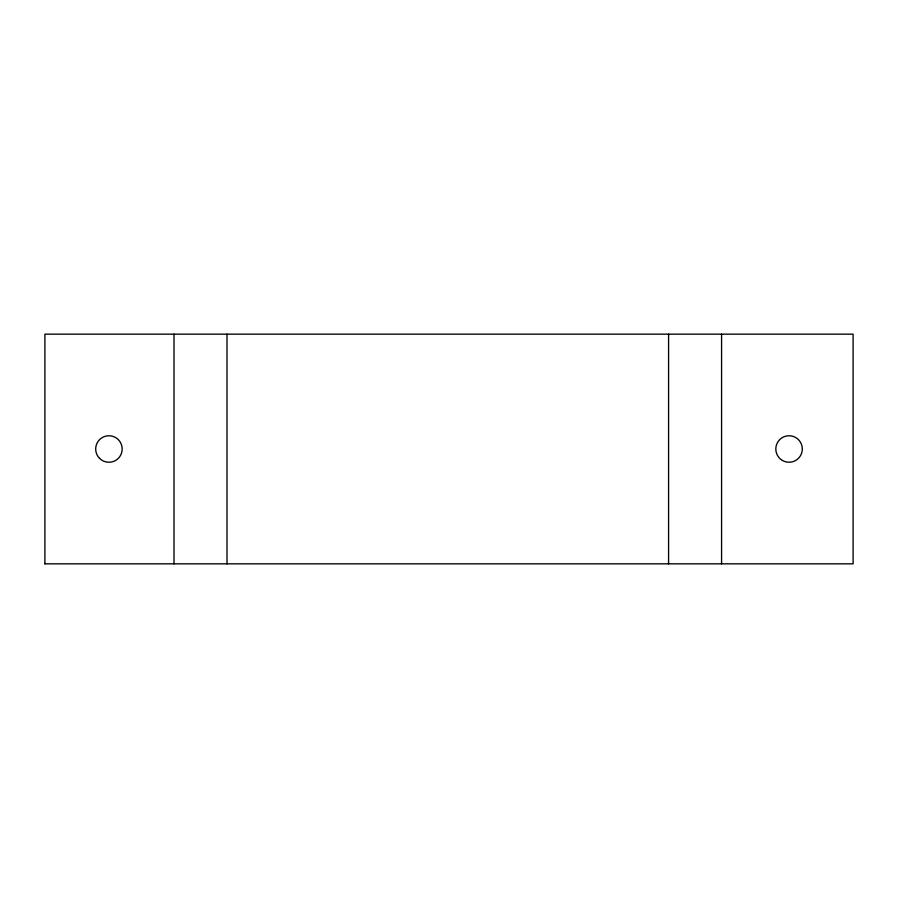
<?xml version="1.0" encoding="UTF-8"?>
<svg xmlns="http://www.w3.org/2000/svg" width="898" height="898" viewBox="0 0 898 898"><rect width="100%" height="100%" fill="white"/><g stroke="black" fill="none" stroke-linecap="round" stroke-linejoin="round"><path stroke-width="1.35" d="M44.9 563.832L853.1 563.832L853.1 334.168L44.9 334.168L44.9 563.832L45.327 563.405M721.577 334.168L721.577 563.832M668.583 334.168L668.583 563.832M227.003 334.168L227.003 563.832M174.01 334.168L174.01 563.832M782.439 460.472A13.246 13.246 0 0 0 802.307 449A13.246 13.246 0 0 0 782.439 437.528A13.246 13.246 0 0 0 782.439 460.472M99.566 458.373A13.246 13.246 0 0 0 121.735 452.424A13.246 13.246 0 0 0 105.504 436.204A13.246 13.246 0 0 0 99.566 458.373"/></g></svg>
